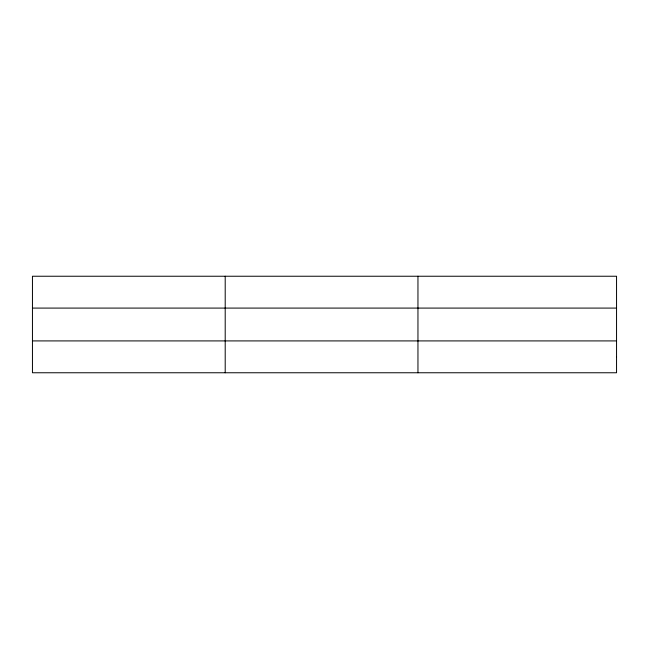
<?xml version="1.0" encoding="UTF-8"?>
<svg xmlns="http://www.w3.org/2000/svg" width="649" height="649" viewBox="0 0 649 649"><rect width="100%" height="100%" fill="white"/><g stroke="black" fill="none" stroke-linecap="round" stroke-linejoin="round"><path stroke-width="0.97" d="M225.203 372.761L225.203 276.239M417.956 372.761L417.956 276.239M32.45 308.088L616.55 308.088M32.45 340.912L616.55 340.912M616.55 356.836L616.55 372.761L32.45 372.761L32.45 276.239L616.55 276.239L616.55 356.836"/></g></svg>
